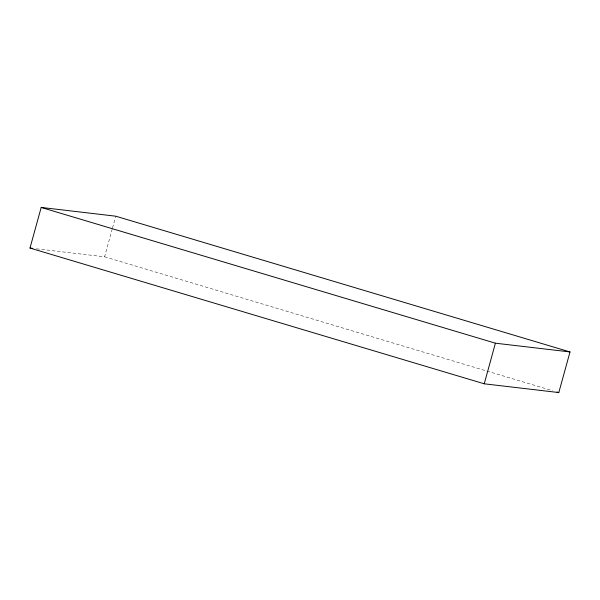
<?xml version="1.0" encoding="UTF-8"?>
<svg xmlns="http://www.w3.org/2000/svg" width="600" height="600" viewBox="0 0 600 600"><rect width="100%" height="100%" fill="white"/><g stroke="black" fill="none" stroke-linecap="round" stroke-linejoin="round"><path stroke-width="0.45" stroke-dasharray="3 2.25" d="M36.443 248.812L104.587 256.808L112.29 228.825M112.538 227.925L115.77 216.195M104.587 256.808L552.533 390.683"/><path stroke-width="0.9" d="M30 248.055L41.19 207.442L115.77 216.195L570 351.945L558.81 392.558L484.23 383.805L30 248.055L32.76 248.377M484.23 383.805L495.412 343.192L570 351.945M41.19 207.442L495.412 343.192M557.018 392.025L558.81 392.558"/></g></svg>
